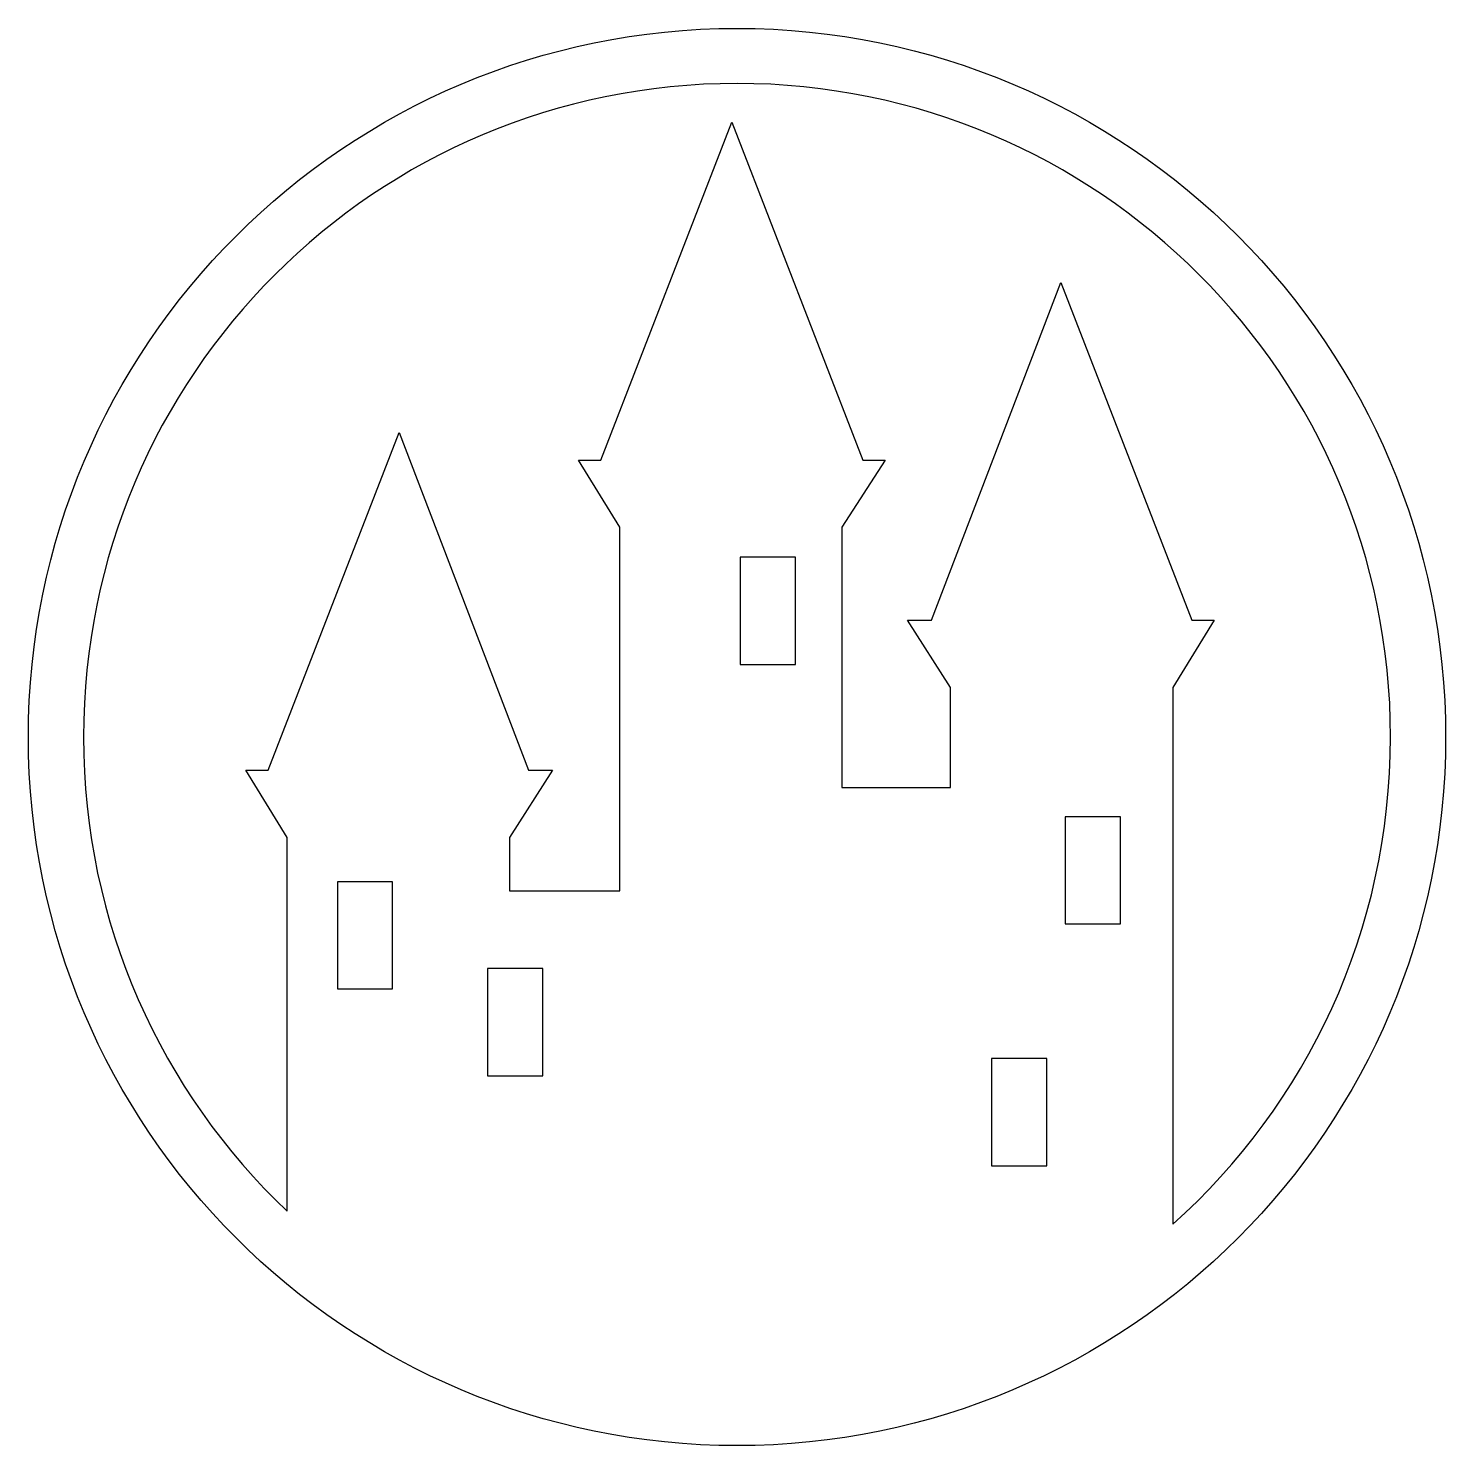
# Model space of a CAD drawing. Header units: centimetres. Extents: x -10.2 to 10.1, y -10.1 to 10.1.
import ezdxf

# ---------------------------------------------------------------- set-up
doc = ezdxf.new("R2010")
doc.units = ezdxf.units.CM
doc.header["$MEASUREMENT"] = 0
doc.layers.add('Layer 1', color=7, linetype='Continuous')

msp = doc.modelspace()

# ---------------------------------------------------------------- linework, layer by layer
at = {"layer": 'Layer 1'}
for points, knots in [([(-0.07379, 10.14797), (-5.66261, 10.14797), (-10.20203, 5.60985), (-10.20203, 0.02108), (-10.20203, 0.02108), (-10.20203, -5.56774), (-5.66265, -10.10716), (-0.07379, -10.10716), (-0.07379, -10.10716), (5.51503, -10.10716), (10.0531, -5.56778), (10.0531, 0.02108), (10.0531, 0.02108), (10.0531, 5.6099), (5.51498, 10.14797), (-0.07379, 10.14797)], [0, 0, 0, 0, 0.2, 0.2, 0.2, 0.2, 0.4, 0.4, 0.4, 0.4, 0.6, 0.6, 0.6, 0.6, 1, 1, 1, 1]), ([(-0.07379, 9.35998), (5.08909, 9.35998), (9.26515, 5.18392), (9.26515, 0.02104), (9.26515, 0.02104), (9.26515, -2.74729), (8.06484, -5.23237), (6.15526, -6.94195), (6.15526, -6.94195), (6.15526, -6.94195), (6.15526, 0.7274), (6.15526, 0.7274), (6.15526, 0.7274), (6.15526, 0.7274), (6.74561, 1.68799), (6.74561, 1.68799), (6.74561, 1.68799), (6.74561, 1.68799), (6.42534, 1.68798), (6.42534, 1.68798), (6.42534, 1.68798), (6.42534, 1.68798), (4.55414, 6.51495), (4.55414, 6.51495), (4.55414, 6.51495), (4.55414, 6.51495), (2.70663, 1.68798), (2.70663, 1.68798), (2.70663, 1.68798), (2.70663, 1.68798), (2.36271, 1.68798), (2.36271, 1.68798), (2.36271, 1.68798), (2.36271, 1.68798), (2.97815, 0.72739), (2.97815, 0.72739), (2.97815, 0.72739), (2.97815, 0.72739), (2.97815, -0.70105), (2.97815, -0.70105), (2.97815, -0.70105), (2.97815, -0.70105), (1.42583, -0.70104), (1.42583, -0.70104), (1.42583, -0.70104), (1.42583, -0.70104), (1.42583, 3.01767), (1.42583, 3.01767), (1.42583, 3.01767), (1.42583, 3.01767), (2.04254, 3.97826), (2.04254, 3.97826), (2.04254, 3.97826), (2.04254, 3.97826), (1.72235, 3.97825), (1.72235, 3.97825), (1.72235, 3.97825), (1.72235, 3.97825), (-0.15016, 8.80522), (-0.15016, 8.80522), (-0.15016, 8.80522), (-0.15016, 8.80522), (-2.02136, 3.97825), (-2.02136, 3.97825), (-2.02136, 3.97825), (-2.02136, 3.97825), (-2.34159, 3.97825), (-2.34159, 3.97825), (-2.34159, 3.97825), (-2.34159, 3.97825), (-1.74997, 3.01766), (-1.74997, 3.01766), (-1.74997, 3.01766), (-1.74997, 3.01766), (-1.74997, -2.17828), (-1.74997, -2.17828), (-1.74997, -2.17828), (-1.74997, -2.17828), (-3.326, -2.17827), (-3.326, -2.17827), (-3.326, -2.17827), (-3.326, -2.17827), (-3.326, -1.41528), (-3.326, -1.41528), (-3.326, -1.41528), (-3.326, -1.41528), (-2.7106, -0.45461), (-2.7106, -0.45461), (-2.7106, -0.45461), (-2.7106, -0.45461), (-3.05595, -0.45461), (-3.05595, -0.45461), (-3.05595, -0.45461), (-3.05595, -0.45461), (-4.90206, 4.37223), (-4.90206, 4.37223), (-4.90206, 4.37223), (-4.90206, 4.37223), (-6.77454, -0.45457), (-6.77454, -0.45457), (-6.77454, -0.45457), (-6.77454, -0.45457), (-7.09476, -0.45457), (-7.09476, -0.45457), (-7.09476, -0.45457), (-7.09476, -0.45457), (-6.50314, -1.41528), (-6.50314, -1.41528), (-6.50314, -1.41528), (-6.50314, -1.41528), (-6.50314, -6.75742), (-6.50314, -6.75742), (-6.50314, -6.75742), (-8.29655, -5.05594), (-9.414, -2.64941), (-9.414, 0.02108), (-9.414, 0.02108), (-9.414, 5.18396), (-5.23667, 9.36002), (-0.07379, 9.36002), (-0.07379, 9.36002), (-0.07379, 9.36002), (-0.07379, 9.35998), (-0.07379, 9.35998)], [0, 0, 0, 0, 0.03125, 0.03125, 0.03125, 0.03125, 0.0625, 0.0625, 0.0625, 0.0625, 0.09375, 0.09375, 0.09375, 0.09375, 0.125, 0.125, 0.125, 0.125, 0.15625, 0.15625, 0.15625, 0.15625, 0.1875, 0.1875, 0.1875, 0.1875, 0.21875, 0.21875, 0.21875, 0.21875, 0.25, 0.25, 0.25, 0.25, 0.28125, 0.28125, 0.28125, 0.28125, 0.3125, 0.3125, 0.3125, 0.3125, 0.34375, 0.34375, 0.34375, 0.34375, 0.375, 0.375, 0.375, 0.375, 0.40625, 0.40625, 0.40625, 0.40625, 0.4375, 0.4375, 0.4375, 0.4375, 0.46875, 0.46875, 0.46875, 0.46875, 0.5, 0.5, 0.5, 0.5, 0.53125, 0.53125, 0.53125, 0.53125, 0.5625, 0.5625, 0.5625, 0.5625, 0.59375, 0.59375, 0.59375, 0.59375, 0.625, 0.625, 0.625, 0.625, 0.65625, 0.65625, 0.65625, 0.65625, 0.6875, 0.6875, 0.6875, 0.6875, 0.71875, 0.71875, 0.71875, 0.71875, 0.75, 0.75, 0.75, 0.75, 0.78125, 0.78125, 0.78125, 0.78125, 0.8125, 0.8125, 0.8125, 0.8125, 0.84375, 0.84375, 0.84375, 0.84375, 0.875, 0.875, 0.875, 0.875, 0.90625, 0.90625, 0.90625, 0.90625, 0.9375, 0.9375, 0.9375, 0.9375, 1, 1, 1, 1]), ([(-0.02766, 2.59067), (-0.02766, 2.59067), (0.76033, 2.59067), (0.76033, 2.59067), (0.76033, 2.59067), (0.76033, 2.59067), (0.76033, 1.05812), (0.76033, 1.05812), (0.76033, 1.05812), (0.76033, 1.05812), (-0.02762, 1.05812), (-0.02762, 1.05812), (-0.02762, 1.05812), (-0.02762, 1.05812), (-0.02762, 2.59067), (-0.02762, 2.59067), (-0.02762, 2.59067), (-0.02762, 2.59067), (-0.02766, 2.59067), (-0.02766, 2.59067)], [0, 0, 0, 0, 0.16666667, 0.16666667, 0.16666667, 0.16666667, 0.33333333, 0.33333333, 0.33333333, 0.33333333, 0.5, 0.5, 0.5, 0.5, 0.66666667, 0.66666667, 0.66666667, 0.66666667, 1, 1, 1, 1]), ([(4.61739, -1.11884), (4.61739, -1.11884), (5.40543, -1.11884), (5.40543, -1.11884), (5.40543, -1.11884), (5.40543, -1.11884), (5.40543, -2.65004), (5.40543, -2.65004), (5.40543, -2.65004), (5.40543, -2.65004), (4.61739, -2.65005), (4.61739, -2.65005), (4.61739, -2.65005), (4.61739, -2.65005), (4.61739, -1.11872), (4.61739, -1.11872), (4.61739, -1.11872), (4.61739, -1.11872), (4.61739, -1.11884), (4.61739, -1.11884)], [0, 0, 0, 0, 0.16666667, 0.16666667, 0.16666667, 0.16666667, 0.33333333, 0.33333333, 0.33333333, 0.33333333, 0.5, 0.5, 0.5, 0.5, 0.66666667, 0.66666667, 0.66666667, 0.66666667, 1, 1, 1, 1]), ([(-5.78359, -2.0478), (-5.78359, -2.0478), (-4.9956, -2.0478), (-4.9956, -2.0478), (-4.9956, -2.0478), (-4.9956, -2.0478), (-4.9956, -3.58035), (-4.9956, -3.58035), (-4.9956, -3.58035), (-4.9956, -3.58035), (-5.78355, -3.58036), (-5.78355, -3.58036), (-5.78355, -3.58036), (-5.78355, -3.58036), (-5.78355, -2.04781), (-5.78355, -2.04781), (-5.78355, -2.04781), (-5.78355, -2.04781), (-5.78359, -2.0478), (-5.78359, -2.0478)], [0, 0, 0, 0, 0.16666667, 0.16666667, 0.16666667, 0.16666667, 0.33333333, 0.33333333, 0.33333333, 0.33333333, 0.5, 0.5, 0.5, 0.5, 0.66666667, 0.66666667, 0.66666667, 0.66666667, 1, 1, 1, 1]), ([(-3.63829, -3.28784), (-3.63829, -3.28784), (-2.85034, -3.28784), (-2.85034, -3.28784), (-2.85034, -3.28784), (-2.85034, -3.28784), (-2.85034, -4.82031), (-2.85034, -4.82031), (-2.85034, -4.82031), (-2.85034, -4.82031), (-3.63825, -4.8203), (-3.63825, -4.8203), (-3.63825, -4.8203), (-3.63825, -4.8203), (-3.63825, -3.28784), (-3.63825, -3.28784), (-3.63825, -3.28784), (-3.63825, -3.28784), (-3.63829, -3.28784), (-3.63829, -3.28784)], [0, 0, 0, 0, 0.16666667, 0.16666667, 0.16666667, 0.16666667, 0.33333333, 0.33333333, 0.33333333, 0.33333333, 0.5, 0.5, 0.5, 0.5, 0.66666667, 0.66666667, 0.66666667, 0.66666667, 1, 1, 1, 1]), ([(3.56442, -4.57396), (3.56442, -4.57396), (4.35254, -4.57396), (4.35254, -4.57396), (4.35254, -4.57396), (4.35254, -4.57396), (4.35254, -6.10643), (4.35254, -6.10643), (4.35254, -6.10643), (4.35254, -6.10643), (3.56442, -6.10643), (3.56442, -6.10643), (3.56442, -6.10643), (3.56442, -6.10643), (3.56442, -4.57396), (3.56442, -4.57396)], [0, 0, 0, 0, 0.2, 0.2, 0.2, 0.2, 0.4, 0.4, 0.4, 0.4, 0.6, 0.6, 0.6, 0.6, 1, 1, 1, 1])]:
    msp.add_open_spline(points, degree=3, knots=knots, dxfattribs=at)

doc.saveas('drawing.dxf')
